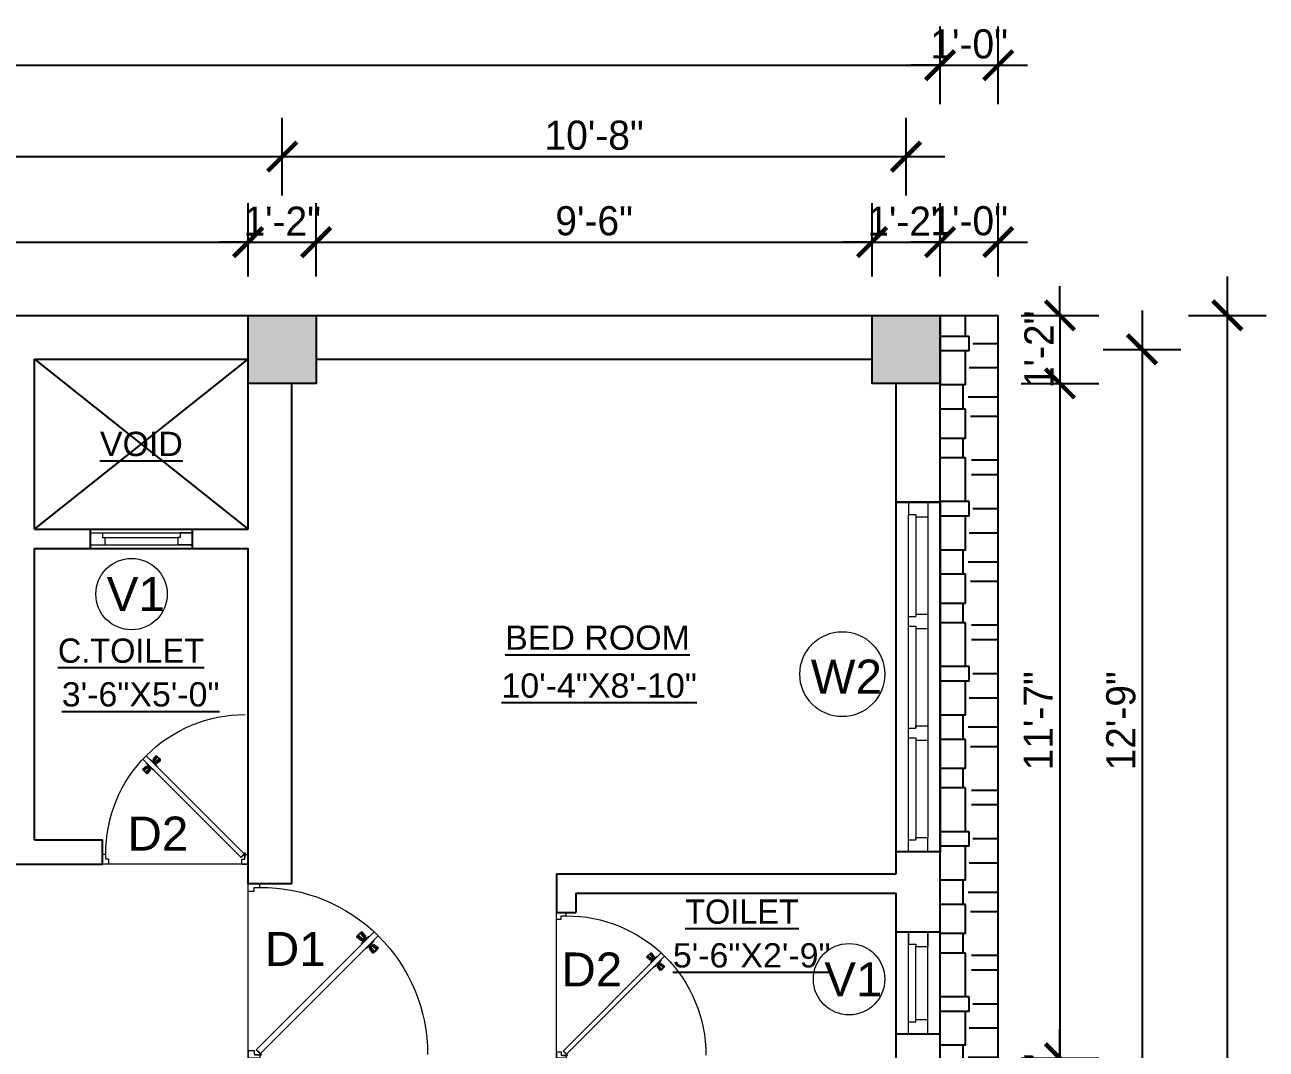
# Model space of a CAD drawing. Header units: inches. Extents: x 1397 to 20304, y -27267 to -746.
# Drawn here: x 10282.3 to 10537.9, y -18545.3 to -18334.3 of the extents above; entities that cross this region are included whole.
import ezdxf

# ---------------------------------------------------------------- set-up
doc = ezdxf.new("R2010")
doc.units = ezdxf.units.IN
doc.header["$LTSCALE"] = 17
doc.header["$MEASUREMENT"] = 0
for name, color, linetype, lineweight in [('25 BOT BAR', 12, 'Continuous', 25), ('DOOR & WIN', 1, 'Continuous', 25), ('OUTLINE', 1, 'Continuous', 25), ('PUERTAS', 7, 'Continuous', 9), ('TEXT', 231, 'Continuous', 20), ('WINDOW FRAME PLAN', 162, 'Continuous', 18)]:
    doc.layers.add(name, color=color, linetype=linetype, lineweight=lineweight)
doc.styles.add('ARCHITECTURE', font='stylu.ttf')
doc.styles.add('DIMTEXT', font='arial.ttf', dxfattribs={"height": 6})
doc.dimstyles.new('8 SCALE', dxfattribs={"dimscale": 0, "dimtxt": 6, "dimasz": 6, "dimexe": 8, "dimexo": 8, "dimgap": 1.25, "dimtad": 1, "dimdec": 0, "dimzin": 3, "dimdsep": 46, "dimlunit": 4, "dimtxsty": 'ARCHITECTURE', "dimblk": 'ARCHTICK', "dimcen": 8, "dimdle": 8, "dimclrd": 5, "dimclre": 5, "dimclrt": 7, "dimadec": 0, "dimazin": 0, "dimtfac": 0.75, "dimtdec": 0, "dimtix": 1, "dimtmove": 2, "dimatfit": 3, "dimldrblk": 'ARCHTICK', "dimfxl": 8, "dimfxlon": 1, "dimtolj": 1, "dimtzin": 0, "dimlwd": -1, "dimlwe": -1, "dimarcsym": 0})

# ---------------------------------------------------------------- blocks, each defined once
blk = doc.blocks.new('3ft')
at = {"layer": 'PUERTAS', "color": 6}
for p, q in [((1.01, 2.52), (25.23, 26.74)), ((26.05, 25.92), (1.77, 1.64)), ((26.05, 25.92), (25.23, 26.74)), ((0, 2.4), (0, 0)), ((0.72, 2.4), (0, 2.4)), ((1.6, 0), (0, 0)), ((0.72, 1.52), (0.72, 2.44)), ((0.8, 1.52), (0.72, 1.52)), ((0.8, 1.52), (0.8, 2.41)), ((0.8, 1.2), (0.8, 1.52)), ((1.6, 1.2), (0.8, 1.2)), ((1.57, 1.84), (0.94, 2.47)), ((1.63, 1.89), (0.97, 2.55)), ((1.63, 1.89), (1.57, 1.84)), ((1.77, 1.64), (1.57, 1.84)), ((1.6, 0), (1.6, 1.2)), ((34.4, 0), (34.4, 1.2)), ((34.4, 1.2), (35.2, 1.2)), ((34.4, 0), (36, 0)), ((35.2, 1.2), (35.2, 2.4)), ((35.2, 2.4), (36, 2.4)), ((36, 0), (36, 2.4))]:
    blk.add_line(p, q, dxfattribs=at)
at = {"layer": 'PUERTAS', "color": 8}
for p, q in [((22.57, 24.94), (21.65, 25.68)), ((22.63, 24.99), (21.69, 25.75)), ((22.74, 25.1), (21.84, 25.9)), ((22.13, 26.28), (21.98, 26.13)), ((22.88, 25.24), (22.01, 26.06)), ((22.13, 26.28), (22.27, 26.42)), ((22.29, 26.41), (22.27, 26.42)), ((23.16, 25.52), (22.34, 26.39)), ((23.3, 25.66), (22.5, 26.56)), ((23.41, 25.77), (22.65, 26.71)), ((23.46, 25.83), (22.72, 26.75)), ((24.08, 25.71), (23.57, 25.38)), ((22.69, 24.32), (23.02, 24.83)), ((22.95, 24.96), (22.84, 25.07)), ((22.98, 24.99), (22.86, 25.1)), ((23.03, 25.04), (22.91, 25.15)), ((22.91, 24.53), (23.1, 24.91)), ((23.11, 25.12), (22.99, 25.23)), ((23.13, 24.76), (23.18, 24.99)), ((23.28, 25.3), (23.17, 25.41)), ((23.36, 25.37), (23.25, 25.49)), ((23.31, 24.94), (23.28, 25.08)), ((23.41, 25.43), (23.3, 25.54)), ((23.46, 25.09), (23.32, 25.13)), ((23.44, 25.45), (23.33, 25.56)), ((23.64, 25.27), (23.41, 25.22)), ((23.87, 25.49), (23.49, 25.3)), ((23.63, 23.38), (24.14, 23.72)), ((23.84, 23.6), (24.22, 23.79)), ((24.07, 23.82), (24.3, 23.88)), ((24.25, 24), (24.39, 23.97)), ((24.25, 23.26), (24.99, 22.34)), ((24.27, 23.64), (24.38, 23.53)), ((24.3, 23.67), (24.41, 23.56)), ((24.3, 23.32), (25.06, 22.38)), ((24.35, 23.72), (24.46, 23.61)), ((24.4, 24.15), (24.43, 24.01)), ((24.41, 23.43), (25.2, 22.53)), ((24.43, 23.8), (24.54, 23.69)), ((24.58, 24.33), (24.52, 24.1)), ((24.55, 23.57), (25.37, 22.7)), ((24.6, 23.97), (24.72, 23.86)), ((24.8, 24.56), (24.61, 24.18)), ((25.02, 24.77), (24.68, 24.26)), ((24.68, 24.05), (24.79, 23.94)), ((24.73, 24.1), (24.85, 23.99)), ((24.76, 24.13), (24.87, 24.02)), ((24.83, 23.85), (25.7, 23.03)), ((24.97, 23.99), (25.87, 23.2)), ((25.08, 24.1), (26.02, 23.34)), ((25.14, 24.15), (26.06, 23.41)), ((25.58, 22.82), (25.43, 22.67)), ((25.58, 22.82), (25.73, 22.97)), ((25.72, 22.98), (25.73, 22.97)), ((0, 0), (36, 0))]:
    blk.add_line(p, q, dxfattribs=at)
at = {"layer": 'PUERTAS', "color": 1}
for p, q in [((21.67, 25.73), (22.17, 26.23)), ((22.49, 24.95), (21.67, 25.61)), ((21.7, 25.82), (22.14, 26.26)), ((21.73, 25.79), (21.7, 25.82)), ((22.58, 26.7), (22.14, 26.26)), ((22.67, 26.73), (22.17, 26.23)), ((22.61, 26.67), (22.58, 26.7)), ((23.45, 25.91), (22.79, 26.73)), ((23.44, 25.81), (23.02, 25.38)), ((23.34, 25.58), (23.08, 25.32)), ((23.33, 25.7), (23.34, 25.69)), ((23.45, 25.46), (23.33, 25.57)), ((24.15, 25.79), (23.68, 25.48)), ((24.27, 25.78), (24.26, 25.79)), ((22.6, 24.96), (23.02, 25.38)), ((22.61, 24.25), (22.92, 24.72)), ((22.62, 24.13), (22.61, 24.14)), ((22.7, 25.07), (22.71, 25.06)), ((22.82, 25.06), (23.08, 25.32)), ((22.94, 24.95), (22.83, 25.07)), ((22.92, 24.72), (22.92, 24.72)), ((22.93, 24.94), (23.19, 25.21)), ((22.93, 24.84), (22.93, 24.83)), ((23.46, 25.47), (23.19, 25.21)), ((23.44, 23.31), (23.45, 23.3)), ((23.56, 23.3), (24.03, 23.61)), ((23.57, 25.47), (23.57, 25.47)), ((23.68, 25.48), (23.68, 25.48)), ((24.03, 23.61), (24.03, 23.62)), ((24.14, 23.62), (24.14, 23.62)), ((24.25, 23.62), (24.51, 23.89)), ((24.26, 23.29), (24.69, 23.71)), ((24.26, 23.63), (24.37, 23.52)), ((24.26, 23.18), (24.92, 22.37)), ((24.37, 23.52), (24.63, 23.77)), ((24.37, 23.4), (24.37, 23.4)), ((24.78, 24.15), (24.51, 23.89)), ((24.89, 24.03), (24.63, 23.77)), ((25.11, 24.14), (24.69, 23.71)), ((24.77, 24.14), (24.88, 24.03)), ((24.79, 24.38), (24.78, 24.37)), ((24.78, 24.26), (24.78, 24.26)), ((25.1, 24.84), (24.79, 24.38)), ((25, 24.03), (25, 24.03)), ((25.09, 24.96), (25.1, 24.95)), ((25.22, 24.14), (26.03, 23.48)), ((26.04, 23.37), (25.54, 22.86)), ((26.01, 23.27), (25.57, 22.83)), ((25.98, 23.3), (26.01, 23.27)), ((25.04, 22.36), (25.54, 22.86)), ((25.1, 22.42), (25.13, 22.39)), ((25.13, 22.39), (25.57, 22.83))]:
    blk.add_line(p, q, dxfattribs=at)
at = {"layer": 'PUERTAS', "color": 2}
for p, q in [((21.99, 26.11), (21.98, 26.13)), ((25.42, 22.68), (25.43, 22.67))]:
    blk.add_line(p, q, dxfattribs=at)
at = {"layer": 'PUERTAS', "color": 6}
for radius in [0.155, 0.0752]:
    blk.add_circle((0.82, 2.56), radius, dxfattribs=at)
blk.add_arc((0.82, 2.56), 34.38, 359.7285, 90.0333, dxfattribs=at)
at = {"layer": 'PUERTAS', "color": 1}
for centre, start, end in [((22.73, 26.68), 38.9236, 135), ((23.28, 25.63), 315, 45), ((23.39, 25.86), 315, 38.9236), ((24.2, 25.73), 45, 135), ((22.54, 25.01), 231.0764, 315), ((22.67, 24.2), 135, 225), ((22.77, 25.12), 225, 315), ((22.99, 24.89), 135, 219.7428), ((22.87, 24.78), 315, 39.7428), ((23.51, 23.36), 225, 315), ((23.51, 25.41), 50.2572, 135), ((23.62, 25.53), 230.2572, 315), ((24.09, 23.56), 50.2572, 135), ((24.2, 23.68), 230.2572, 315), ((24.32, 23.23), 135, 218.9236), ((24.42, 23.46), 135, 225), ((24.84, 24.31), 135, 219.7428), ((24.72, 24.21), 315, 39.7428), ((24.94, 23.98), 45, 135), ((25.04, 24.89), 315, 45), ((25.17, 24.08), 51.0764, 135), ((25.98, 23.42), 315, 51.0764), ((24.98, 22.42), 218.9236, 315)]:
    blk.add_arc(centre, 0.08, start, end, dxfattribs=at)
blk = doc.blocks.new('*U2802')
at = {"color": 3, "xscale": -1}
blk.add_blockref('3ft', (42, 0), dxfattribs=at)
blk = doc.blocks.new('2ft6in')
at = {"layer": 'PUERTAS', "color": 2}
for p, q in [((0.84, 2.1), (21.02, 22.28)), ((21.71, 21.6), (1.47, 1.37)), ((18.33, 21.76), (18.31, 21.77)), ((21.71, 21.6), (21.02, 22.28)), ((21.18, 18.9), (21.2, 18.89)), ((0, 2), (0, 0)), ((0.6, 2), (0, 2)), ((1.33, 0), (0, 0)), ((0.6, 1.26), (0.6, 2.04)), ((0.67, 1.26), (0.6, 1.26)), ((0.67, 1.26), (0.67, 2.01)), ((0.67, 1), (0.67, 1.26)), ((1.33, 1), (0.67, 1)), ((1.31, 1.53), (0.79, 2.06)), ((1.36, 1.58), (0.81, 2.12)), ((1.36, 1.58), (1.31, 1.53)), ((1.47, 1.37), (1.31, 1.53)), ((1.33, 0), (1.33, 1)), ((28.67, 0), (28.67, 1)), ((28.67, 1), (29.33, 1)), ((28.67, 0), (30, 0)), ((29.33, 1), (29.33, 2)), ((29.33, 2), (30, 2)), ((30, 0), (30, 2))]:
    blk.add_line(p, q, dxfattribs=at)
at = {"layer": 'PUERTAS', "color": 8}
for p, q in [((18.81, 20.78), (18.04, 21.4)), ((18.86, 20.83), (18.08, 21.46)), ((18.95, 20.92), (18.2, 21.58)), ((18.44, 21.9), (18.31, 21.77)), ((19.07, 21.03), (18.34, 21.72)), ((18.44, 21.9), (18.56, 22.02)), ((18.58, 22.01), (18.56, 22.02)), ((19.3, 21.26), (18.61, 22)), ((19.42, 21.38), (18.75, 22.14)), ((19.51, 21.48), (18.88, 22.26)), ((18.91, 20.27), (19.19, 20.69)), ((19.55, 21.53), (18.93, 22.3)), ((19.13, 20.8), (19.03, 20.9)), ((19.15, 20.82), (19.05, 20.92)), ((19.09, 20.44), (19.25, 20.76)), ((19.19, 20.87), (19.1, 20.96)), ((19.25, 20.93), (19.16, 21.02)), ((19.28, 20.63), (19.32, 20.83)), ((19.4, 21.08), (19.31, 21.17)), ((19.47, 21.15), (19.38, 21.24)), ((19.43, 20.78), (19.4, 20.9)), ((19.51, 21.19), (19.42, 21.28)), ((19.55, 20.91), (19.43, 20.94)), ((19.53, 21.21), (19.44, 21.3)), ((19.7, 21.06), (19.51, 21.01)), ((19.89, 21.24), (19.58, 21.08)), ((20.07, 21.42), (19.64, 21.15)), ((20.67, 20.47), (20.51, 20.15)), ((20.85, 20.64), (20.57, 20.22)), ((19.69, 19.49), (20.12, 19.76)), ((19.87, 19.67), (20.18, 19.83)), ((20.06, 19.85), (20.25, 19.9)), ((20.21, 20), (20.33, 19.97)), ((20.21, 19.38), (20.83, 18.61)), ((20.23, 19.7), (20.32, 19.61)), ((20.25, 19.72), (20.34, 19.63)), ((20.25, 19.43), (20.88, 18.65)), ((20.29, 19.76), (20.38, 19.67)), ((20.33, 20.13), (20.36, 20.01)), ((20.34, 19.53), (21, 18.77)), ((20.36, 19.83), (20.45, 19.74)), ((20.48, 20.28), (20.44, 20.08)), ((20.46, 19.64), (21.14, 18.91)), ((20.5, 19.98), (20.6, 19.89)), ((20.57, 20.04), (20.66, 19.95)), ((20.61, 20.09), (20.7, 19.99)), ((20.63, 20.11), (20.72, 20.01)), ((20.69, 19.87), (21.42, 19.19)), ((20.81, 19.99), (21.56, 19.33)), ((20.9, 20.08), (21.68, 19.45)), ((20.95, 20.13), (21.72, 19.51)), ((21.32, 19.01), (21.2, 18.89)), ((21.32, 19.01), (21.44, 19.14)), ((21.43, 19.15), (21.44, 19.14)), ((0, 0), (30, 0))]:
    blk.add_line(p, q, dxfattribs=at)
at = {"layer": 'PUERTAS', "color": 1}
for p, q in [((18.06, 21.44), (18.48, 21.86)), ((18.74, 20.79), (18.06, 21.34)), ((18.08, 21.51), (18.45, 21.88)), ((18.11, 21.49), (18.08, 21.51)), ((18.82, 22.25), (18.45, 21.88)), ((18.9, 22.28), (18.48, 21.86)), ((18.84, 22.23), (18.82, 22.25)), ((18.83, 20.8), (19.18, 21.15)), ((18.84, 20.21), (19.1, 20.6)), ((18.92, 20.89), (18.93, 20.88)), ((19.54, 21.59), (18.99, 22.27)), ((19.02, 20.88), (19.24, 21.1)), ((19.12, 20.8), (19.03, 20.89)), ((19.1, 20.7), (19.11, 20.69)), ((19.1, 20.6), (19.1, 20.6)), ((19.11, 20.79), (19.33, 21.01)), ((19.54, 21.5), (19.18, 21.15)), ((19.45, 21.31), (19.24, 21.1)), ((19.55, 21.22), (19.33, 21.01)), ((19.45, 21.41), (19.45, 21.41)), ((19.54, 21.22), (19.45, 21.31)), ((19.64, 21.23), (19.64, 21.23)), ((19.74, 21.24), (19.73, 21.23)), ((20.12, 21.49), (19.74, 21.24)), ((20.22, 21.48), (20.22, 21.49)), ((20.91, 20.7), (20.66, 20.31)), ((20.91, 20.8), (20.91, 20.79)), ((18.85, 20.11), (18.84, 20.12)), ((19.53, 19.43), (19.54, 19.42)), ((19.64, 19.42), (20.02, 19.67)), ((20.02, 19.67), (20.03, 19.68)), ((20.12, 19.68), (20.12, 19.68)), ((20.21, 19.69), (20.43, 19.9)), ((20.22, 19.41), (20.57, 19.76)), ((20.22, 19.69), (20.31, 19.6)), ((20.22, 19.32), (20.76, 18.64)), ((20.31, 19.6), (20.52, 19.81)), ((20.31, 19.5), (20.31, 19.5)), ((20.65, 20.12), (20.43, 19.9)), ((20.74, 20.03), (20.52, 19.81)), ((20.93, 20.11), (20.57, 19.76)), ((20.64, 20.11), (20.73, 20.02)), ((20.66, 20.31), (20.65, 20.31)), ((20.65, 20.21), (20.65, 20.22)), ((20.84, 20.02), (20.83, 20.03)), ((20.86, 18.63), (21.28, 19.05)), ((20.91, 18.68), (20.94, 18.66)), ((20.94, 18.66), (21.31, 19.03)), ((21.02, 20.12), (21.7, 19.57)), ((21.7, 19.47), (21.28, 19.05)), ((21.67, 19.4), (21.31, 19.03)), ((21.65, 19.42), (21.67, 19.4))]:
    blk.add_line(p, q, dxfattribs=at)
at = {"layer": 'PUERTAS', "color": 2}
for radius in [0.129, 0.0627]:
    blk.add_circle((0.68, 2.14), radius, dxfattribs=at)
at = {"layer": 'PUERTAS', "color": 8}
blk.add_arc((0.68, 2.14), 28.65, 359.7285, 90.0333, dxfattribs=at)
at = {"layer": 'PUERTAS', "color": 1}
for centre, start, end in [((18.78, 20.84), 231.0764, 315), ((18.94, 22.23), 38.9236, 135), ((18.97, 20.93), 225, 315), ((19.16, 20.74), 135, 219.7428), ((19.06, 20.65), 315, 39.7428), ((19.4, 21.36), 315, 45), ((19.49, 21.55), 315, 38.9236), ((19.6, 21.18), 50.2572, 135), ((19.68, 21.28), 230.2572, 315), ((20.17, 21.44), 45, 135), ((20.87, 20.75), 315, 45), ((18.89, 20.16), 135, 225), ((19.59, 19.47), 225, 315), ((20.07, 19.63), 50.2572, 135), ((20.16, 19.73), 230.2572, 315), ((20.27, 19.36), 135, 218.9236), ((20.35, 19.55), 135, 225), ((20.7, 20.26), 135, 219.7428), ((20.6, 20.17), 315, 39.7428), ((20.78, 19.98), 45, 135), ((20.82, 18.68), 218.9236, 315), ((20.98, 20.07), 51.0764, 135), ((21.65, 19.52), 315, 51.0764)]:
    blk.add_arc(centre, 0.0667, start, end, dxfattribs=at)
blk = doc.blocks.new('*U2794')
at = {"color": 3, "xscale": -1}
blk.add_blockref('2ft6in', (42, 0), dxfattribs=at)
blk = doc.blocks.new('ffddd')
at = {"layer": 'DOOR & WIN'}
for p, q in [((-13345.31, -2388.07), (-13345.31, -2316.07)), ((-13336.31, -2316.07), (-13345.31, -2316.07)), ((-13336.31, -2316.07), (-13336.31, -2388.07)), ((-13336.31, -2388.07), (-13345.31, -2388.07)), ((-13336.31, -2388.07), (-13345.31, -2388.07))]:
    blk.add_line(p, q, dxfattribs=at)
at = {"layer": 'WINDOW FRAME PLAN'}
for p, q in [((-13342.81, -2316.07), (-13342.81, -2318.57)), ((-13338.81, -2316.07), (-13338.81, -2319.07)), ((-13342.81, -2385.57), (-13342.81, -2318.57)), ((-13342.81, -2318.57), (-13341.31, -2318.57)), ((-13341.31, -2318.57), (-13341.31, -2319.07)), ((-13341.31, -2319.07), (-13341.31, -2339.57)), ((-13341.31, -2319.07), (-13338.81, -2319.07)), ((-13338.81, -2319.07), (-13338.81, -2385.07)), ((-13342.81, -2339.57), (-13341.31, -2339.57)), ((-13341.31, -2339.07), (-13338.81, -2339.07)), ((-13342.81, -2341.57), (-13341.31, -2341.57)), ((-13341.31, -2341.57), (-13341.31, -2342.07)), ((-13341.31, -2341.57), (-13341.31, -2362.57)), ((-13341.31, -2342.07), (-13338.81, -2342.07)), ((-13342.81, -2362.57), (-13341.31, -2362.57)), ((-13341.31, -2362.07), (-13338.81, -2362.07)), ((-13341.31, -2362.57), (-13341.31, -2362.07)), ((-13342.81, -2364.57), (-13341.31, -2364.57)), ((-13341.31, -2364.57), (-13341.31, -2385.57)), ((-13341.31, -2365.07), (-13338.81, -2365.07)), ((-13342.81, -2388.07), (-13342.81, -2385.57)), ((-13342.81, -2385.57), (-13341.31, -2385.57)), ((-13341.31, -2385.07), (-13338.81, -2385.07)), ((-13341.31, -2385.57), (-13341.31, -2385.07)), ((-13338.81, -2388.07), (-13338.81, -2385.07))]:
    blk.add_line(p, q, dxfattribs=at)
blk = doc.blocks.new('_ArchTick')
at = {"color": 0, "linetype": 'ByBlock', "const_width": 0.15}
blk.add_lwpolyline([(-0.5, -0.5), (0.5, 0.5)], dxfattribs=at)
blk = doc.blocks.new('*D3253')
at = {"layer": '25 BOT BAR', "color": 5, "transparency": 16777216}
for p, q in [((10174.29, -18386.16), (10174.29, -18371.07)), ((10328.29, -18386.16), (10328.29, -18371.07)), ((10166.29, -18379.07), (10336.29, -18379.07))]:
    blk.add_line(p, q, dxfattribs=at)
at = {"layer": 'Defpoints', "color": 0, "transparency": 16777216}
for p in [(10328.29, -18379.07), (10174.29, -18394.16), (10328.29, -18394.16)]:
    blk.add_point(p, dxfattribs=at)
at = {"layer": '25 BOT BAR', "color": 5, "transparency": 16777216, "xscale": 6, "yscale": 6, "zscale": 6, "rotation": 180}
blk.add_blockref('_ArchTick', (10174.29, -18379.07), dxfattribs=at)
at = {"layer": '25 BOT BAR', "color": 5, "transparency": 16777216, "xscale": 6, "yscale": 6, "zscale": 6}
blk.add_blockref('_ArchTick', (10328.29, -18379.07), dxfattribs=at)
at = {"layer": '25 BOT BAR', "color": 7, "transparency": 16777216, "insert": (10251.29, -18374.71), "char_height": 6, "attachment_point": 5, "style": 'ARCHITECTURE'}
blk.add_mtext('\\A1;12\'-10"', dxfattribs=at)
blk = doc.blocks.new('*D3254')
at = {"layer": '25 BOT BAR', "color": 5, "transparency": 16777216}
for p, q in [((10328.29, -18386.16), (10328.29, -18371.07)), ((10342.29, -18386.16), (10342.29, -18371.07)), ((10328.29, -18379.07), (10322.29, -18379.07)), ((10328.29, -18379.07), (10342.29, -18379.07)), ((10342.29, -18379.07), (10348.29, -18379.07))]:
    blk.add_line(p, q, dxfattribs=at)
at = {"layer": 'Defpoints', "color": 0, "transparency": 16777216}
for p in [(10342.29, -18379.07), (10328.29, -18394.16), (10342.29, -18394.16)]:
    blk.add_point(p, dxfattribs=at)
at = {"layer": '25 BOT BAR', "color": 5, "transparency": 16777216, "xscale": 6, "yscale": 6, "zscale": 6}
blk.add_blockref('_ArchTick', (10328.29, -18379.07), dxfattribs=at)
at = {"layer": '25 BOT BAR', "color": 5, "transparency": 16777216, "xscale": 6, "yscale": 6, "zscale": 6, "rotation": 180}
blk.add_blockref('_ArchTick', (10342.29, -18379.07), dxfattribs=at)
at = {"layer": '25 BOT BAR', "color": 7, "transparency": 16777216, "insert": (10335.29, -18374.76), "char_height": 6, "attachment_point": 5, "style": 'ARCHITECTURE'}
blk.add_mtext('\\A1;1\'-2"', dxfattribs=at)
blk = doc.blocks.new('*D3255')
at = {"layer": '25 BOT BAR', "color": 5, "transparency": 16777216}
for p, q in [((10342.29, -18386.16), (10342.29, -18371.07)), ((10456.75, -18386.16), (10456.75, -18371.07)), ((10334.29, -18379.07), (10464.75, -18379.07))]:
    blk.add_line(p, q, dxfattribs=at)
at = {"layer": 'Defpoints', "color": 0, "transparency": 16777216}
for p in [(10456.75, -18379.07), (10342.29, -18394.16), (10456.75, -18394.16)]:
    blk.add_point(p, dxfattribs=at)
at = {"layer": '25 BOT BAR', "color": 5, "transparency": 16777216, "xscale": 6, "yscale": 6, "zscale": 6, "rotation": 180}
blk.add_blockref('_ArchTick', (10342.29, -18379.07), dxfattribs=at)
at = {"layer": '25 BOT BAR', "color": 5, "transparency": 16777216, "xscale": 6, "yscale": 6, "zscale": 6}
blk.add_blockref('_ArchTick', (10456.75, -18379.07), dxfattribs=at)
at = {"layer": '25 BOT BAR', "color": 7, "transparency": 16777216, "insert": (10399.52, -18374.71), "char_height": 6, "attachment_point": 5, "style": 'ARCHITECTURE'}
blk.add_mtext('\\A1;9\'-6"', dxfattribs=at)
blk = doc.blocks.new('*D3256')
at = {"layer": '25 BOT BAR', "color": 5, "transparency": 16777216}
for p, q in [((10456.75, -18386.16), (10456.75, -18371.07)), ((10470.75, -18386.16), (10470.75, -18371.07)), ((10456.75, -18379.07), (10450.75, -18379.07)), ((10456.75, -18379.07), (10470.75, -18379.07)), ((10470.75, -18379.07), (10476.75, -18379.07))]:
    blk.add_line(p, q, dxfattribs=at)
at = {"layer": 'Defpoints', "color": 0, "transparency": 16777216}
for p in [(10470.75, -18379.07), (10456.75, -18394.16), (10470.75, -18394.16)]:
    blk.add_point(p, dxfattribs=at)
at = {"layer": '25 BOT BAR', "color": 5, "transparency": 16777216, "xscale": 6, "yscale": 6, "zscale": 6}
blk.add_blockref('_ArchTick', (10456.75, -18379.07), dxfattribs=at)
at = {"layer": '25 BOT BAR', "color": 5, "transparency": 16777216, "xscale": 6, "yscale": 6, "zscale": 6, "rotation": 180}
blk.add_blockref('_ArchTick', (10470.75, -18379.07), dxfattribs=at)
at = {"layer": '25 BOT BAR', "color": 7, "transparency": 16777216, "insert": (10463.75, -18374.76), "char_height": 6, "attachment_point": 5, "style": 'ARCHITECTURE'}
blk.add_mtext('\\A1;1\'-2"', dxfattribs=at)
blk = doc.blocks.new('*D3258')
at = {"layer": '25 BOT BAR', "color": 5, "transparency": 16777216}
for p, q in [((10167.29, -18369.46), (10167.29, -18353.46)), ((10335.29, -18369.46), (10335.29, -18353.46)), ((10159.29, -18361.46), (10343.29, -18361.46))]:
    blk.add_line(p, q, dxfattribs=at)
at = {"layer": 'Defpoints', "color": 0, "transparency": 16777216}
for p in [(10335.29, -18361.46), (10167.29, -18401.16), (10335.29, -18401.16)]:
    blk.add_point(p, dxfattribs=at)
at = {"layer": '25 BOT BAR', "color": 5, "transparency": 16777216, "xscale": 6, "yscale": 6, "zscale": 6, "rotation": 180}
blk.add_blockref('_ArchTick', (10167.29, -18361.46), dxfattribs=at)
at = {"layer": '25 BOT BAR', "color": 5, "transparency": 16777216, "xscale": 6, "yscale": 6, "zscale": 6}
blk.add_blockref('_ArchTick', (10335.29, -18361.46), dxfattribs=at)
at = {"layer": '25 BOT BAR', "color": 7, "transparency": 16777216, "insert": (10251.29, -18357.06), "char_height": 6, "attachment_point": 5, "style": 'ARCHITECTURE'}
blk.add_mtext('\\A1;14\'-0"', dxfattribs=at)
blk = doc.blocks.new('*D3249')
at = {"layer": '25 BOT BAR', "color": 5, "transparency": 16777216}
for p, q in [((10335.29, -18369.46), (10335.29, -18353.46)), ((10463.75, -18369.46), (10463.75, -18353.46)), ((10327.29, -18361.46), (10471.75, -18361.46))]:
    blk.add_line(p, q, dxfattribs=at)
at = {"layer": 'Defpoints', "color": 0, "transparency": 16777216}
for p in [(10463.75, -18361.46), (10335.29, -18401.16), (10463.75, -18401.16)]:
    blk.add_point(p, dxfattribs=at)
at = {"layer": '25 BOT BAR', "color": 5, "transparency": 16777216, "xscale": 6, "yscale": 6, "zscale": 6, "rotation": 180}
blk.add_blockref('_ArchTick', (10335.29, -18361.46), dxfattribs=at)
at = {"layer": '25 BOT BAR', "color": 5, "transparency": 16777216, "xscale": 6, "yscale": 6, "zscale": 6}
blk.add_blockref('_ArchTick', (10463.75, -18361.46), dxfattribs=at)
at = {"layer": '25 BOT BAR', "color": 7, "transparency": 16777216, "insert": (10399.52, -18357.09), "char_height": 6, "attachment_point": 5, "style": 'ARCHITECTURE'}
blk.add_mtext('\\A1;10\'-8"', dxfattribs=at)
blk = doc.blocks.new('*D3250')
at = {"layer": '25 BOT BAR', "color": 5, "transparency": 16777216}
for p, q in [((10010.29, -18350.64), (10010.29, -18334.64)), ((10470.75, -18350.64), (10470.75, -18334.64)), ((10002.29, -18342.64), (10478.75, -18342.64))]:
    blk.add_line(p, q, dxfattribs=at)
at = {"layer": 'Defpoints', "color": 0, "transparency": 16777216}
for p in [(10470.75, -18342.64), (10010.29, -18394.16), (10470.75, -18394.16)]:
    blk.add_point(p, dxfattribs=at)
at = {"layer": '25 BOT BAR', "color": 5, "transparency": 16777216, "xscale": 6, "yscale": 6, "zscale": 6, "rotation": 180}
blk.add_blockref('_ArchTick', (10010.29, -18342.64), dxfattribs=at)
at = {"layer": '25 BOT BAR', "color": 5, "transparency": 16777216, "xscale": 6, "yscale": 6, "zscale": 6}
blk.add_blockref('_ArchTick', (10470.75, -18342.64), dxfattribs=at)
at = {"layer": '25 BOT BAR', "color": 7, "transparency": 16777216, "insert": (10240.52, -18338.26), "char_height": 6, "attachment_point": 5, "style": 'ARCHITECTURE'}
blk.add_mtext('\\A1;38\'-4"', dxfattribs=at)
blk = doc.blocks.new('*D3292')
at = {"layer": '25 BOT BAR', "color": 5, "transparency": 16777216}
for p, q in [((10495.43, -18394.16), (10495.43, -18388.16)), ((10487.43, -18394.16), (10503.43, -18394.16)), ((10495.43, -18394.16), (10495.43, -18408.16)), ((10487.43, -18408.16), (10503.43, -18408.16)), ((10495.43, -18408.16), (10495.43, -18414.16))]:
    blk.add_line(p, q, dxfattribs=at)
at = {"layer": 'Defpoints', "color": 0, "transparency": 16777216}
for p in [(10470.75, -18394.16), (10470.75, -18408.16), (10495.43, -18408.16)]:
    blk.add_point(p, dxfattribs=at)
at = {"layer": '25 BOT BAR', "color": 5, "transparency": 16777216, "xscale": 6, "yscale": 6, "zscale": 6}
for p, rotation in [((10495.43, -18394.16), 270), ((10495.43, -18408.16), 90)]:
    blk.add_blockref('_ArchTick', p, dxfattribs=dict(at, rotation=rotation))
at = {"layer": '25 BOT BAR', "color": 7, "transparency": 16777216, "insert": (10491.12, -18401.16), "char_height": 6, "attachment_point": 5, "rotation": 90, "style": 'ARCHITECTURE'}
blk.add_mtext('\\A1;1\'-2"', dxfattribs=at)
blk = doc.blocks.new('*D3293')
at = {"layer": '25 BOT BAR', "color": 5, "transparency": 16777216}
for p, q in [((10495.43, -18400.16), (10495.43, -18555.16)), ((10487.43, -18408.16), (10503.43, -18408.16)), ((10487.43, -18547.16), (10503.43, -18547.16))]:
    blk.add_line(p, q, dxfattribs=at)
at = {"layer": 'Defpoints', "color": 0, "transparency": 16777216}
for p in [(10470.75, -18408.16), (10470.75, -18547.16), (10495.43, -18547.16)]:
    blk.add_point(p, dxfattribs=at)
at = {"layer": '25 BOT BAR', "color": 5, "transparency": 16777216, "xscale": 6, "yscale": 6, "zscale": 6}
for p, rotation in [((10495.43, -18408.16), 90), ((10495.43, -18547.16), 270)]:
    blk.add_blockref('_ArchTick', p, dxfattribs=dict(at, rotation=rotation))
at = {"layer": '25 BOT BAR', "color": 7, "transparency": 16777216, "insert": (10490.97, -18477.66), "char_height": 6, "attachment_point": 5, "rotation": 90, "style": 'ARCHITECTURE'}
blk.add_mtext('\\A1;11\'-7"', dxfattribs=at)
blk = doc.blocks.new('*D3294')
at = {"layer": '25 BOT BAR', "color": 5, "transparency": 16777216}
for p, q in [((10495.43, -18547.16), (10495.43, -18541.16)), ((10487.43, -18547.16), (10503.43, -18547.16)), ((10495.43, -18547.16), (10495.43, -18561.16)), ((10487.43, -18561.16), (10503.43, -18561.16)), ((10495.43, -18561.16), (10495.43, -18567.16))]:
    blk.add_line(p, q, dxfattribs=at)
at = {"layer": 'Defpoints', "color": 0, "transparency": 16777216}
for p in [(10470.75, -18547.16), (10470.75, -18561.16), (10495.43, -18561.16)]:
    blk.add_point(p, dxfattribs=at)
at = {"layer": '25 BOT BAR', "color": 5, "transparency": 16777216, "xscale": 6, "yscale": 6, "zscale": 6}
for p, rotation in [((10495.43, -18547.16), 270), ((10495.43, -18561.16), 90)]:
    blk.add_blockref('_ArchTick', p, dxfattribs=dict(at, rotation=rotation))
at = {"layer": '25 BOT BAR', "color": 7, "transparency": 16777216, "insert": (10491.12, -18554.16), "char_height": 6, "attachment_point": 5, "rotation": 90, "style": 'ARCHITECTURE'}
blk.add_mtext('\\A1;1\'-2"', dxfattribs=at)
blk = doc.blocks.new('*D3300')
at = {"layer": '25 BOT BAR', "color": 5, "transparency": 16777216}
for p, q in [((10512.35, -18393.16), (10512.35, -18562.16)), ((10504.35, -18401.16), (10520.35, -18401.16)), ((10504.35, -18554.16), (10520.35, -18554.16))]:
    blk.add_line(p, q, dxfattribs=at)
at = {"layer": 'Defpoints', "color": 0, "transparency": 16777216}
for p in [(10463.75, -18401.16), (10463.75, -18554.16), (10512.35, -18554.16)]:
    blk.add_point(p, dxfattribs=at)
at = {"layer": '25 BOT BAR', "color": 5, "transparency": 16777216, "xscale": 6, "yscale": 6, "zscale": 6}
for p, rotation in [((10512.35, -18401.16), 90), ((10512.35, -18554.16), 270)]:
    blk.add_blockref('_ArchTick', p, dxfattribs=dict(at, rotation=rotation))
at = {"layer": '25 BOT BAR', "color": 7, "transparency": 16777216, "insert": (10508.01, -18477.66), "char_height": 6, "attachment_point": 5, "rotation": 90, "style": 'ARCHITECTURE'}
blk.add_mtext('\\A1;12\'-9"', dxfattribs=at)
blk = doc.blocks.new('*D3303')
at = {"layer": '25 BOT BAR', "color": 5, "transparency": 16777216}
for p, q in [((10529.91, -18386.16), (10529.91, -18862.16)), ((10521.91, -18394.16), (10537.91, -18394.16)), ((10521.91, -18854.16), (10537.91, -18854.16))]:
    blk.add_line(p, q, dxfattribs=at)
at = {"layer": 'Defpoints', "color": 0, "transparency": 16777216}
for p in [(10470.75, -18394.16), (10470.75, -18854.16), (10529.91, -18854.16)]:
    blk.add_point(p, dxfattribs=at)
at = {"layer": '25 BOT BAR', "color": 5, "transparency": 16777216, "xscale": 6, "yscale": 6, "zscale": 6}
for p, rotation in [((10529.91, -18394.16), 90), ((10529.91, -18854.16), 270)]:
    blk.add_blockref('_ArchTick', p, dxfattribs=dict(at, rotation=rotation))
at = {"layer": '25 BOT BAR', "color": 7, "transparency": 16777216, "insert": (10525.53, -18624.16), "char_height": 6, "attachment_point": 5, "rotation": 90, "style": 'ARCHITECTURE'}
blk.add_mtext('\\A1;38\'-4"', dxfattribs=at)
blk = doc.blocks.new('*D3414')
at = {"layer": '25 BOT BAR', "color": 5, "transparency": 16777216}
for p, q in [((10470.75, -18350.64), (10470.75, -18334.64)), ((10482.75, -18350.64), (10482.75, -18334.64)), ((10470.75, -18342.64), (10464.75, -18342.64)), ((10470.75, -18342.64), (10482.75, -18342.64)), ((10482.75, -18342.64), (10488.75, -18342.64))]:
    blk.add_line(p, q, dxfattribs=at)
at = {"layer": 'Defpoints', "color": 0, "transparency": 16777216}
for p in [(10482.75, -18342.64), (10470.75, -18394.16), (10482.75, -18394.16)]:
    blk.add_point(p, dxfattribs=at)
at = {"layer": '25 BOT BAR', "color": 5, "transparency": 16777216, "xscale": 6, "yscale": 6, "zscale": 6}
blk.add_blockref('_ArchTick', (10470.75, -18342.64), dxfattribs=at)
at = {"layer": '25 BOT BAR', "color": 5, "transparency": 16777216, "xscale": 6, "yscale": 6, "zscale": 6, "rotation": 180}
blk.add_blockref('_ArchTick', (10482.75, -18342.64), dxfattribs=at)
at = {"layer": '25 BOT BAR', "color": 7, "transparency": 16777216, "insert": (10476.75, -18338.28), "char_height": 6, "attachment_point": 5, "style": 'ARCHITECTURE'}
blk.add_mtext('\\A1;1\'-0"', dxfattribs=at)
blk = doc.blocks.new('*D3415')
at = {"layer": '25 BOT BAR', "color": 5, "transparency": 16777216}
for p, q in [((10470.75, -18386.16), (10470.75, -18371.07)), ((10482.75, -18386.16), (10482.75, -18371.07)), ((10470.75, -18379.07), (10464.75, -18379.07)), ((10470.75, -18379.07), (10482.75, -18379.07)), ((10482.75, -18379.07), (10488.75, -18379.07))]:
    blk.add_line(p, q, dxfattribs=at)
at = {"layer": 'Defpoints', "color": 0, "transparency": 16777216}
for p in [(10482.75, -18379.07), (10470.75, -18394.16), (10482.75, -18394.16)]:
    blk.add_point(p, dxfattribs=at)
at = {"layer": '25 BOT BAR', "color": 5, "transparency": 16777216, "xscale": 6, "yscale": 6, "zscale": 6}
blk.add_blockref('_ArchTick', (10470.75, -18379.07), dxfattribs=at)
at = {"layer": '25 BOT BAR', "color": 5, "transparency": 16777216, "xscale": 6, "yscale": 6, "zscale": 6, "rotation": 180}
blk.add_blockref('_ArchTick', (10482.75, -18379.07), dxfattribs=at)
at = {"layer": '25 BOT BAR', "color": 7, "transparency": 16777216, "insert": (10476.75, -18374.71), "char_height": 6, "attachment_point": 5, "style": 'ARCHITECTURE'}
blk.add_mtext('\\A1;1\'-0"', dxfattribs=at)

msp = doc.modelspace()

# ---------------------------------------------------------------- hatches: boundary and pattern name
at = {"layer": 'DOOR & WIN'}
h = msp.add_hatch(color=256, dxfattribs=at)
h.dxf.hatch_style = 1
h.paths.add_polyline_path([(10342.29, -18394.16), (10328.29, -18394.16), (10328.29, -18408.16), (10342.29, -18408.16)])
h = msp.add_hatch(color=256, dxfattribs=at)
h.dxf.hatch_style = 1
h.paths.add_polyline_path([(10470.75, -18394.16), (10456.75, -18394.16), (10456.75, -18408.16), (10470.75, -18408.16)])
at = {"layer": 'OUTLINE'}
h = msp.add_hatch(dxfattribs=at)
h.set_pattern_fill('AR-RSHKE', color=8, angle=90)
h.paths.add_polyline_path([(10482.75, -18394.16), (10470.75, -18394.16), (10470.75, -18408.16), (10470.75, -18547.16), (10470.75, -18561.16), (10470.75, -18771.64), (10482.75, -18771.64)])

# ---------------------------------------------------------------- linework, layer by layer
at = {"layer": '25 BOT BAR'}
for p, q in [((10470.75, -18394.16), (10482.75, -18394.16)), ((10284.29, -18438.16), (10328.29, -18403.16)), ((10284.29, -18403.16), (10328.29, -18438.16)), ((10295.79, -18442.16), (10295.79, -18438.16)), ((10316.79, -18442.16), (10316.79, -18438.16)), ((10284.29, -18502.16), (10298.29, -18502.16)), ((10298.29, -18507.16), (10298.29, -18502.16)), ((10280.29, -18507.16), (10298.29, -18507.16)), ((10391.75, -18509.16), (10391.75, -18517.16)), ((10328.29, -18511.16), (10337.29, -18511.16)), ((10395.75, -18513.16), (10395.75, -18517.16)), ((10391.75, -18517.16), (10395.75, -18517.16)), ((10470.75, -18521.16), (10461.75, -18521.16)), ((10470.75, -18542.16), (10461.75, -18542.16))]:
    msp.add_line(p, q, dxfattribs=at)
at = {"layer": 'DOOR & WIN'}
for p, q in [((10160.29, -18394.16), (10470.75, -18394.16)), ((10470.75, -18547.16), (10470.75, -18394.16)), ((10482.75, -18771.64), (10482.75, -18394.16)), ((10284.29, -18403.16), (10328.29, -18403.16)), ((10342.29, -18403.16), (10456.75, -18403.16)), ((10461.75, -18509.16), (10461.75, -18408.16)), ((10284.29, -18438.16), (10328.29, -18438.16)), ((10284.29, -18442.16), (10328.29, -18442.16)), ((10391.75, -18509.16), (10461.75, -18509.16)), ((10395.75, -18513.16), (10461.75, -18513.16)), ((10461.75, -18547.16), (10461.75, -18513.16))]:
    msp.add_line(p, q, dxfattribs=at)
at = {"layer": 'OUTLINE'}
for p, q in [((10284.29, -18438.16), (10284.29, -18403.16)), ((10328.29, -18438.16), (10328.29, -18408.16)), ((10337.29, -18511.16), (10337.29, -18408.16)), ((10461.75, -18432.66), (10470.75, -18432.66)), ((10284.29, -18502.16), (10284.29, -18442.16)), ((10328.29, -18507.16), (10328.29, -18442.16)), ((10328.29, -18511.16), (10328.29, -18507.16))]:
    msp.add_line(p, q, dxfattribs=at)
for points in [[(10328.29, -18394.16), (10342.29, -18394.16), (10342.29, -18408.16), (10328.29, -18408.16)], [(10456.75, -18394.16), (10470.75, -18394.16), (10470.75, -18408.16), (10456.75, -18408.16)]]:
    msp.add_lwpolyline(points, close=True, dxfattribs=at)
at = {"layer": 'TEXT'}
for centre, radius in [((10304.26, -18451.56), 7.35), ((10450.62, -18468.05), 8.75), ((10452.02, -18530.87), 7.35)]:
    msp.add_circle(centre, radius, dxfattribs=at)
at = {"layer": 'WINDOW FRAME PLAN'}
for p, q in [((10295.79, -18438.91), (10316.79, -18438.91)), ((10295.79, -18438.91), (10298.29, -18438.91)), ((10298.29, -18438.91), (10298.29, -18439.91)), ((10298.29, -18439.91), (10298.79, -18439.91)), ((10298.79, -18439.91), (10313.79, -18439.91)), ((10298.79, -18439.91), (10298.79, -18441.41)), ((10313.79, -18439.91), (10313.79, -18441.41)), ((10314.29, -18439.91), (10313.79, -18439.91)), ((10316.79, -18438.91), (10314.29, -18438.91)), ((10314.29, -18438.91), (10314.29, -18439.91)), ((10295.79, -18441.41), (10316.79, -18441.41)), ((10295.79, -18441.41), (10298.79, -18441.41)), ((10316.79, -18441.41), (10313.79, -18441.41)), ((10464.25, -18542.16), (10464.25, -18521.16)), ((10464.25, -18521.16), (10464.25, -18523.66)), ((10468.25, -18542.16), (10468.25, -18521.16)), ((10468.25, -18521.16), (10468.25, -18524.16)), ((10464.25, -18523.66), (10465.75, -18523.66)), ((10465.75, -18523.66), (10465.75, -18524.16)), ((10465.75, -18539.16), (10465.75, -18524.16)), ((10465.75, -18524.16), (10468.25, -18524.16)), ((10464.25, -18542.16), (10464.25, -18539.66)), ((10464.25, -18539.66), (10465.75, -18539.66)), ((10465.75, -18539.16), (10468.25, -18539.16)), ((10465.75, -18539.66), (10465.75, -18539.16)), ((10468.25, -18542.16), (10468.25, -18539.16))]:
    msp.add_line(p, q, dxfattribs=at)

# ---------------------------------------------------------------- block references
at = {"layer": 'DOOR & WIN'}
msp.add_blockref('*U2794', (10286.29, -18507.16), dxfattribs=at)
at = {"layer": 'DOOR & WIN', "rotation": 270}
for name, p in [('*U2802', (10328.29, -18505.16)), ('*U2794', (10391.75, -18505.16))]:
    msp.add_blockref(name, p, dxfattribs=at)
at = {"layer": 'OUTLINE'}
msp.add_blockref('ffddd', (23807.06, -16116.59), dxfattribs=at)

# ---------------------------------------------------------------- texts
at = {"layer": 'DOOR & WIN', "char_height": 5, "attachment_point": 5}
for s, insert in [('{\\fArial TUR|b0|i0|c0|p34;\\L\\C7;VOID}', (10306.29, -18420.66)), ('{\\fArial TUR|b0|i0|c0|p34;\\L\\C7;BED ROOM}', (10400.21, -18460.57)), ('{\\L\\C7;C.TOILET}', (10304.14, -18463.24)), ('{\\fArial TUR|b0|i0|c0|p34;\\L\\C7;10\'-4"X8\'-10"}', (10400.56, -18470.43)), ('{\\fArial TUR|b0|i0|c0|p34;\\L\\C7;3\'-6"X5\'-0"}', (10306.14, -18472.24)), ('{\\L\\C7;TOILET}', (10429.97, -18516.99)), ('{\\fArial TUR|b0|i0|c0|p34;\\L\\C7;5\'-6"X2\'-9"}', (10431.97, -18525.99))]:
    msp.add_mtext(s, dxfattribs=dict(at, insert=insert))
at = {"layer": 'TEXT', "style": 'DIMTEXT'}
for s, p in [('V1', (10299.16, -18455.07)), ('D2', (10303.44, -18504.38)), ('D1', (10331.73, -18528.13)), ('D2', (10392.8, -18532.37)), ('V1', (10446.92, -18534.39))]:
    msp.add_text(s, height=7, dxfattribs=at).set_placement(p)
msp.add_text('W2', height=7, rotation=360, dxfattribs=at).set_placement((10444.12, -18472.05))

# ---------------------------------------------------------------- dimensions: what is measured, and where the dimension line sits
at = {"layer": '25 BOT BAR'}
for base, p1, p2, picture, middle in [((10470.75, -18342.64), (10010.29, -18394.16), (10470.75, -18394.16), '*D3250', (10240.52, -18338.26)), ((10482.75, -18342.64), (10470.75, -18394.16), (10482.75, -18394.16), '*D3414', (10476.75, -18338.28)), ((10335.29, -18361.46), (10167.29, -18401.16), (10335.29, -18401.16), '*D3258', (10251.29, -18357.06)), ((10463.75, -18361.46), (10335.29, -18401.16), (10463.75, -18401.16), '*D3249', (10399.52, -18357.09)), ((10328.29, -18379.07), (10174.29, -18394.16), (10328.29, -18394.16), '*D3253', (10251.29, -18374.71)), ((10342.29, -18379.07), (10328.29, -18394.16), (10342.29, -18394.16), '*D3254', (10335.29, -18374.76)), ((10456.75, -18379.07), (10342.29, -18394.16), (10456.75, -18394.16), '*D3255', (10399.52, -18374.71)), ((10470.75, -18379.07), (10456.75, -18394.16), (10470.75, -18394.16), '*D3256', (10463.75, -18374.76)), ((10482.75, -18379.07), (10470.75, -18394.16), (10482.75, -18394.16), '*D3415', (10476.75, -18374.71))]:
    dim = msp.add_linear_dim(base=base, p1=p1, p2=p2, dimstyle='8 SCALE', override={"dimscale": 1}, dxfattribs=at)
    dim.commit()
    dim.dimension.update_dxf_attribs({"geometry": picture, "text_midpoint": middle})
for base, p1, p2, picture, middle in [((10529.91, -18854.16), (10470.75, -18394.16), (10470.75, -18854.16), '*D3303', (10525.53, -18624.16)), ((10495.43, -18408.16), (10470.75, -18394.16), (10470.75, -18408.16), '*D3292', (10491.12, -18401.16)), ((10512.35, -18554.16), (10463.75, -18401.16), (10463.75, -18554.16), '*D3300', (10508.01, -18477.66)), ((10495.43, -18547.16), (10470.75, -18408.16), (10470.75, -18547.16), '*D3293', (10490.97, -18477.66)), ((10495.43, -18561.16), (10470.75, -18547.16), (10470.75, -18561.16), '*D3294', (10491.12, -18554.16))]:
    dim = msp.add_linear_dim(base=base, p1=p1, p2=p2, angle=90, dimstyle='8 SCALE', override={"dimscale": 1}, dxfattribs=at)
    dim.commit()
    dim.dimension.update_dxf_attribs({"geometry": picture, "text_midpoint": middle})

doc.saveas('drawing.dxf')
